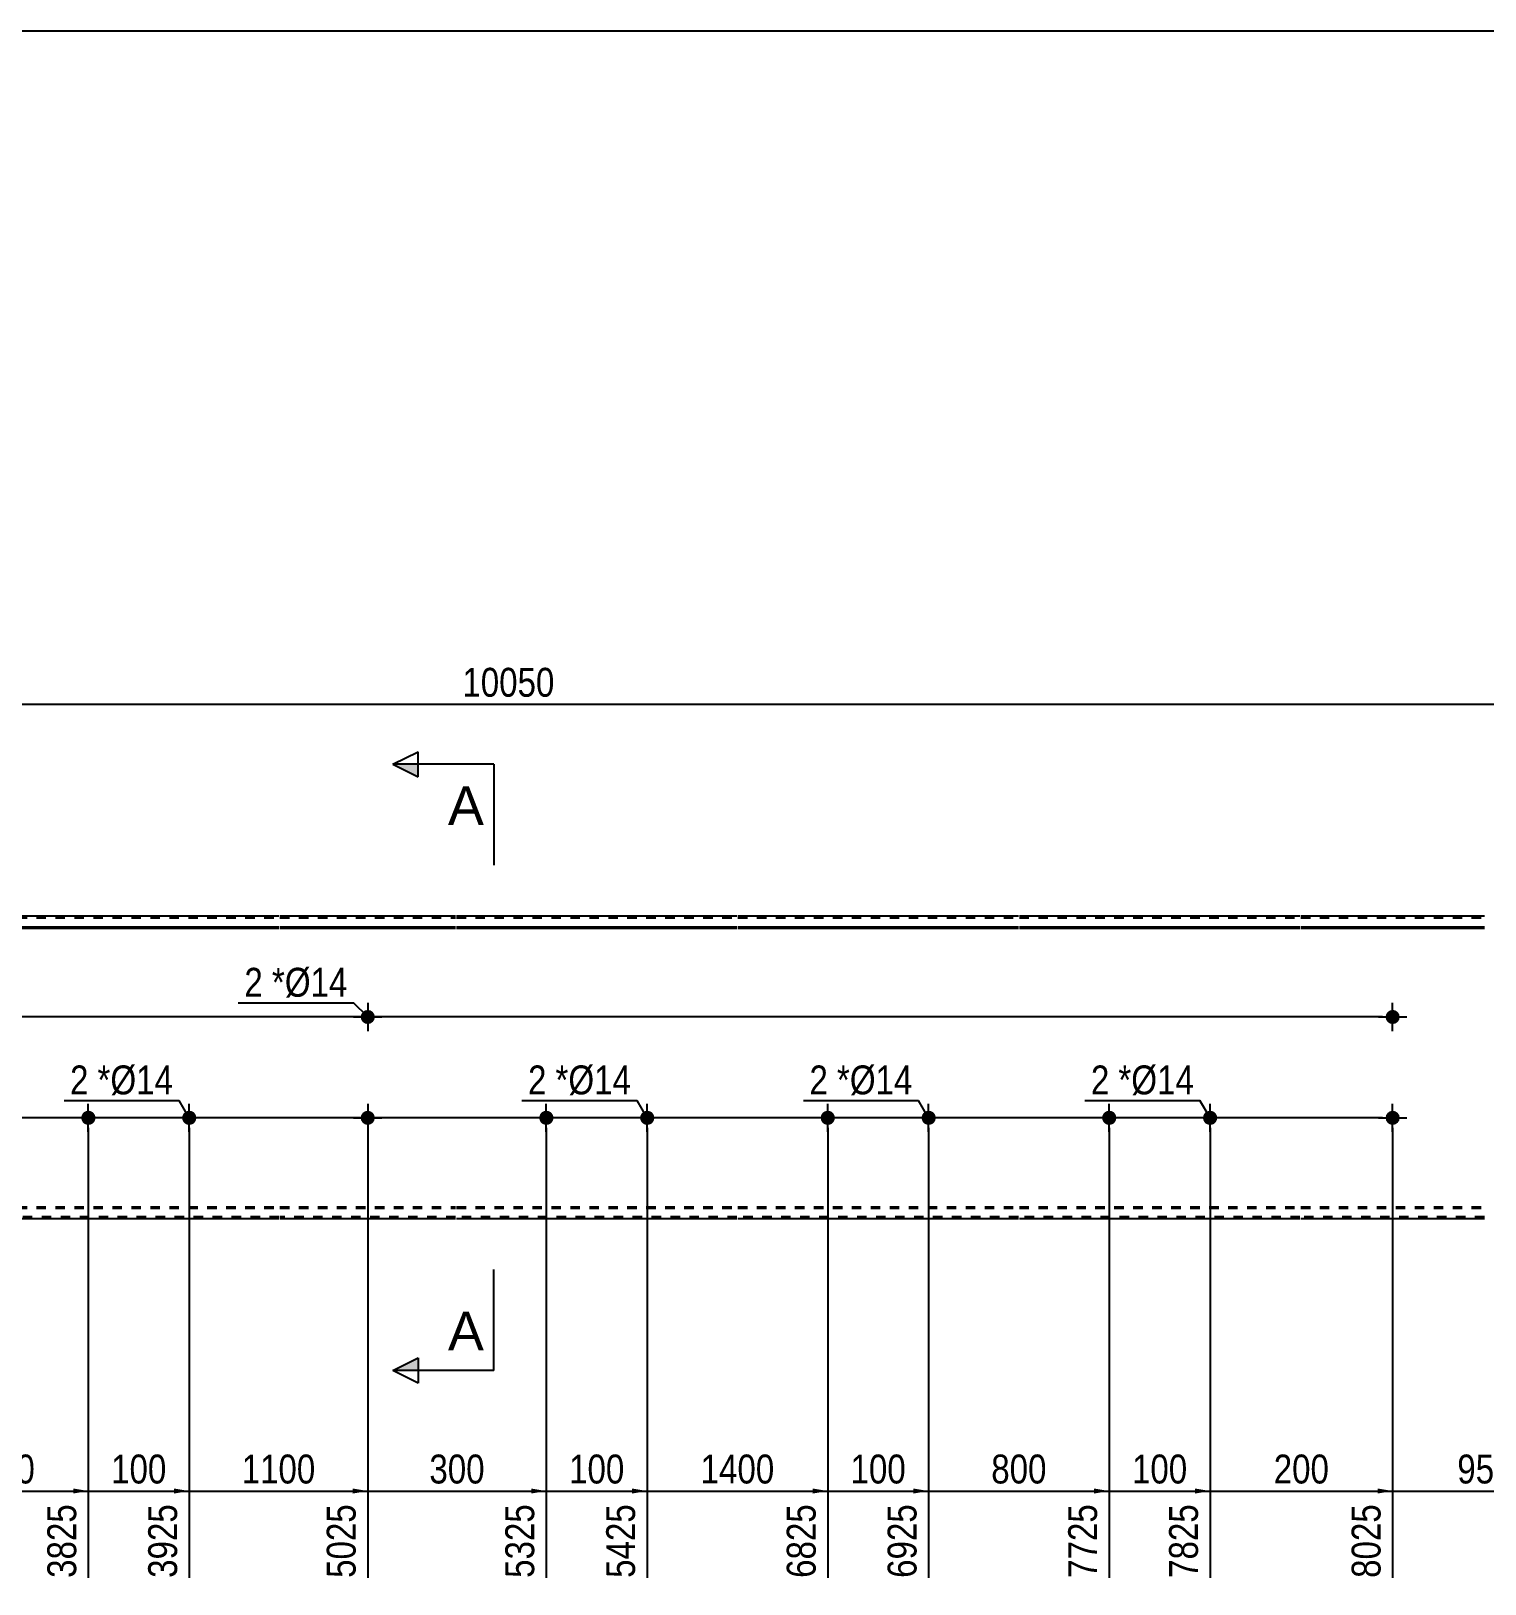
# Model space of a CAD drawing. Header units: millimetres. Extents: x -71 to 331, y -174 to 103.
# Drawn here: x 89.4 to 233.5, y -51.2 to 102.8 of the extents above; entities that cross this region are included whole.
import ezdxf

# ---------------------------------------------------------------- set-up
doc = ezdxf.new("R2010")
doc.units = ezdxf.units.MM
doc.linetypes.add('DXK_LINE_DOT1', pattern=[1.8814, 0.9407, -0.9407])
doc.styles.add('Arial', font='ARIAL.TTF', dxfattribs={"height": 0.2})
doc.styles.add('Arial Narrow', font='ARIALN.TTF', dxfattribs={"height": 0.2})

# ---------------------------------------------------------------- blocks, each defined once
blk = doc.blocks.new('Unknown-629083941-1829')
at = {"color": 5, "linetype": 'Continuous'}
blk.add_line((331.25, 102.75), (-68.75, 102.75), dxfattribs=at)
blk = doc.blocks.new('Part-629083941-1218 - 1203')
at = {"color": 2, "linetype": 'Continuous'}
for p, q in [((113.98, 15), (86.18, 15)), ((86.18, 13.94), (113.98, 13.94)), ((131.48, 15), (114.08, 15)), ((114.08, 13.94), (131.48, 13.94)), ((159.38, 15), (131.58, 15)), ((131.58, 13.94), (159.38, 13.94)), ((187.28, 15), (159.48, 15)), ((159.48, 13.94), (187.28, 13.94)), ((215.18, 15), (187.38, 15)), ((187.38, 13.94), (215.18, 13.94)), ((233.48, 15), (215.28, 15)), ((215.28, 13.94), (233.48, 13.94)), ((86.18, 13.81), (113.98, 13.81)), ((114.08, 13.81), (131.48, 13.81)), ((131.58, 13.81), (159.38, 13.81)), ((159.48, 13.81), (187.28, 13.81)), ((187.38, 13.81), (215.18, 13.81)), ((215.28, 13.81), (233.48, 13.81)), ((113.98, -15), (86.18, -15)), ((131.48, -15), (114.08, -15)), ((159.38, -15), (131.58, -15)), ((187.28, -15), (159.48, -15)), ((215.18, -15), (187.38, -15)), ((233.48, -15), (215.28, -15))]:
    blk.add_line(p, q, dxfattribs=at)
at = {"color": 7, "linetype": 'DXK_LINE_DOT1'}
for p, q in [((86.18, 14.82), (113.98, 14.82)), ((114.08, 14.82), (131.48, 14.82)), ((131.58, 14.82), (159.38, 14.82)), ((159.48, 14.82), (187.28, 14.82)), ((187.38, 14.82), (215.18, 14.82)), ((215.28, 14.82), (233.48, 14.82)), ((86.18, -13.81), (113.98, -13.81)), ((114.08, -13.81), (131.48, -13.81)), ((131.58, -13.81), (159.38, -13.81)), ((159.48, -13.81), (187.28, -13.81)), ((187.38, -13.81), (215.18, -13.81)), ((215.28, -13.81), (233.48, -13.81)), ((86.18, -13.94), (113.98, -13.94)), ((113.98, -14.82), (86.18, -14.82)), ((114.08, -13.94), (131.48, -13.94)), ((131.48, -14.82), (114.08, -14.82)), ((131.58, -13.94), (159.38, -13.94)), ((159.38, -14.82), (131.58, -14.82)), ((159.48, -13.94), (187.28, -13.94)), ((187.28, -14.82), (159.48, -14.82)), ((187.38, -13.94), (215.18, -13.94)), ((215.18, -14.82), (187.38, -14.82)), ((215.28, -13.94), (233.48, -13.94)), ((233.48, -14.82), (215.28, -14.82))]:
    blk.add_line(p, q, dxfattribs=at)
blk = doc.blocks.new('Bolt-629083941-1222 - 1203')
at = {"linetype": 'Continuous'}
for points in [[(223.68, 5, -1), (225.08, 5, -1)], [(270.27, 5, -1), (271.67, 5, -1)]]:
    blk.add_hatch(color=3, dxfattribs=at).paths.add_polyline_path(points)
at = {"color": 3, "linetype": 'Continuous'}
for p, q in [((224.38, 3.6), (224.38, 6.4)), ((270.97, 3.6), (270.97, 6.4)), ((222.98, 5), (225.78, 5)), ((269.57, 5), (272.37, 5))]:
    blk.add_line(p, q, dxfattribs=at)
blk = doc.blocks.new('Bolt-629083941-1224 - 1203')
at = {"linetype": 'Continuous'}
for points in [[(223.68, -5, -1), (225.08, -5, -1)], [(270.27, -5, -1), (271.67, -5, -1)]]:
    blk.add_hatch(color=3, dxfattribs=at).paths.add_polyline_path(points)
at = {"color": 3, "linetype": 'Continuous'}
for p, q in [((224.38, -6.4), (224.38, -3.6)), ((270.97, -6.4), (270.97, -3.6)), ((222.98, -5), (225.78, -5)), ((269.57, -5), (272.37, -5))]:
    blk.add_line(p, q, dxfattribs=at)
blk = doc.blocks.new('Bolt-629083941-1225 - 1203')
at = {"linetype": 'Continuous'}
for points in [[(123.48, 5, -1), (122.08, 5, -1)], [(123.48, -5, -1), (122.08, -5, -1)]]:
    blk.add_hatch(color=3, dxfattribs=at).paths.add_polyline_path(points)
at = {"color": 3, "linetype": 'Continuous'}
for p, q in [((122.78, 6.4), (122.78, 3.6)), ((121.38, 5), (124.18, 5)), ((122.78, -3.6), (122.78, -6.4)), ((121.38, -5), (124.18, -5))]:
    blk.add_line(p, q, dxfattribs=at)
blk = doc.blocks.new('Bolt-629083941-1227 - 1203')
at = {"linetype": 'Continuous'}
for points in [[(95.08, -5.7), (94.94, -5.68), (94.8, -5.64), (94.67, -5.57), (94.56, -5.47), (94.48, -5.35), (94.42, -5.22), (94.39, -5.07), (94.39, -4.93), (94.42, -4.78), (94.48, -4.65), (94.56, -4.53), (94.67, -4.43), (94.8, -4.36), (94.94, -4.31), (95.08, -4.3), (95.23, -4.31), (95.37, -4.36), (95.5, -4.43), (95.61, -4.53), (95.69, -4.65), (95.75, -4.78), (95.78, -4.93), (95.78, -5.07), (95.75, -5.22), (95.69, -5.35), (95.61, -5.47), (95.5, -5.57), (95.37, -5.64), (95.23, -5.68)], [(105.08, -5.7), (104.94, -5.68), (104.8, -5.64), (104.67, -5.57), (104.56, -5.47), (104.48, -5.35), (104.42, -5.22), (104.39, -5.07), (104.39, -4.93), (104.42, -4.78), (104.48, -4.65), (104.56, -4.53), (104.67, -4.43), (104.8, -4.36), (104.94, -4.31), (105.08, -4.3), (105.23, -4.31), (105.37, -4.36), (105.5, -4.43), (105.61, -4.53), (105.69, -4.65), (105.75, -4.78), (105.78, -4.93), (105.78, -5.07), (105.75, -5.22), (105.69, -5.35), (105.61, -5.47), (105.5, -5.57), (105.37, -5.64), (105.23, -5.68)]]:
    blk.add_hatch(color=3, dxfattribs=at).paths.add_polyline_path(points)
at = {"color": 3, "linetype": 'Continuous'}
for p, q in [((95.08, -6.4), (95.08, -3.6)), ((105.08, -6.4), (105.08, -3.6)), ((96.48, -5), (93.68, -5)), ((106.48, -5), (103.68, -5))]:
    blk.add_line(p, q, dxfattribs=at)
blk = doc.blocks.new('Bolt-629083941-1228 - 1203')
at = {"linetype": 'Continuous'}
for points in [[(168.38, -5.7), (168.24, -5.68), (168.1, -5.64), (167.97, -5.57), (167.86, -5.47), (167.78, -5.35), (167.72, -5.22), (167.69, -5.07), (167.69, -4.93), (167.72, -4.78), (167.78, -4.65), (167.86, -4.53), (167.97, -4.43), (168.1, -4.36), (168.24, -4.31), (168.38, -4.3), (168.53, -4.31), (168.67, -4.36), (168.8, -4.43), (168.91, -4.53), (168.99, -4.65), (169.05, -4.78), (169.08, -4.93), (169.08, -5.07), (169.05, -5.22), (168.99, -5.35), (168.91, -5.47), (168.8, -5.57), (168.67, -5.64), (168.53, -5.68)], [(178.38, -5.7), (178.24, -5.68), (178.1, -5.64), (177.97, -5.57), (177.86, -5.47), (177.78, -5.35), (177.72, -5.22), (177.69, -5.07), (177.69, -4.93), (177.72, -4.78), (177.78, -4.65), (177.86, -4.53), (177.97, -4.43), (178.1, -4.36), (178.24, -4.31), (178.38, -4.3), (178.53, -4.31), (178.67, -4.36), (178.8, -4.43), (178.91, -4.53), (178.99, -4.65), (179.05, -4.78), (179.08, -4.93), (179.08, -5.07), (179.05, -5.22), (178.99, -5.35), (178.91, -5.47), (178.8, -5.57), (178.67, -5.64), (178.53, -5.68)]]:
    blk.add_hatch(color=3, dxfattribs=at).paths.add_polyline_path(points)
at = {"color": 3, "linetype": 'Continuous'}
for p, q in [((168.38, -6.4), (168.38, -3.6)), ((178.38, -6.4), (178.38, -3.6)), ((169.78, -5), (166.98, -5)), ((179.78, -5), (176.98, -5))]:
    blk.add_line(p, q, dxfattribs=at)
blk = doc.blocks.new('Bolt-629083941-1229 - 1203')
at = {"linetype": 'Continuous'}
for points in [[(140.48, -5.7), (140.34, -5.68), (140.2, -5.64), (140.07, -5.57), (139.96, -5.47), (139.88, -5.35), (139.82, -5.22), (139.79, -5.07), (139.79, -4.93), (139.82, -4.78), (139.88, -4.65), (139.96, -4.53), (140.07, -4.43), (140.2, -4.36), (140.34, -4.31), (140.48, -4.3), (140.63, -4.31), (140.77, -4.36), (140.9, -4.43), (141.01, -4.53), (141.09, -4.65), (141.15, -4.78), (141.18, -4.93), (141.18, -5.07), (141.15, -5.22), (141.09, -5.35), (141.01, -5.47), (140.9, -5.57), (140.77, -5.64), (140.63, -5.68)], [(150.48, -5.7), (150.34, -5.68), (150.2, -5.64), (150.07, -5.57), (149.96, -5.47), (149.88, -5.35), (149.82, -5.22), (149.79, -5.07), (149.79, -4.93), (149.82, -4.78), (149.88, -4.65), (149.96, -4.53), (150.07, -4.43), (150.2, -4.36), (150.34, -4.31), (150.48, -4.3), (150.63, -4.31), (150.77, -4.36), (150.9, -4.43), (151.01, -4.53), (151.09, -4.65), (151.15, -4.78), (151.18, -4.93), (151.18, -5.07), (151.15, -5.22), (151.09, -5.35), (151.01, -5.47), (150.9, -5.57), (150.77, -5.64), (150.63, -5.68)]]:
    blk.add_hatch(color=3, dxfattribs=at).paths.add_polyline_path(points)
at = {"color": 3, "linetype": 'Continuous'}
for p, q in [((140.48, -6.4), (140.48, -3.6)), ((150.48, -6.4), (150.48, -3.6)), ((141.88, -5), (139.08, -5)), ((151.88, -5), (149.08, -5))]:
    blk.add_line(p, q, dxfattribs=at)
blk = doc.blocks.new('Bolt-629083941-1230 - 1203')
at = {"linetype": 'Continuous'}
for points in [[(196.28, -5.7), (196.14, -5.68), (196, -5.64), (195.87, -5.57), (195.76, -5.47), (195.68, -5.35), (195.62, -5.22), (195.59, -5.07), (195.59, -4.93), (195.62, -4.78), (195.68, -4.65), (195.76, -4.53), (195.87, -4.43), (196, -4.36), (196.14, -4.31), (196.28, -4.3), (196.43, -4.31), (196.57, -4.36), (196.7, -4.43), (196.81, -4.53), (196.89, -4.65), (196.95, -4.78), (196.98, -4.93), (196.98, -5.07), (196.95, -5.22), (196.89, -5.35), (196.81, -5.47), (196.7, -5.57), (196.57, -5.64), (196.43, -5.68)], [(206.28, -5.7), (206.14, -5.68), (206, -5.64), (205.87, -5.57), (205.76, -5.47), (205.68, -5.35), (205.62, -5.22), (205.59, -5.07), (205.59, -4.93), (205.62, -4.78), (205.68, -4.65), (205.76, -4.53), (205.87, -4.43), (206, -4.36), (206.14, -4.31), (206.28, -4.3), (206.43, -4.31), (206.57, -4.36), (206.7, -4.43), (206.81, -4.53), (206.89, -4.65), (206.95, -4.78), (206.98, -4.93), (206.98, -5.07), (206.95, -5.22), (206.89, -5.35), (206.81, -5.47), (206.7, -5.57), (206.57, -5.64), (206.43, -5.68)]]:
    blk.add_hatch(color=3, dxfattribs=at).paths.add_polyline_path(points)
at = {"color": 3, "linetype": 'Continuous'}
for p, q in [((196.28, -6.4), (196.28, -3.6)), ((206.28, -6.4), (206.28, -3.6)), ((197.68, -5), (194.88, -5)), ((207.68, -5), (204.88, -5))]:
    blk.add_line(p, q, dxfattribs=at)
blk = doc.blocks.new('StraightDimension-629083941-1400 - 1203')
at = {"color": 7, "linetype": 'Continuous'}
blk.add_line((0, 36), (273.47, 36), dxfattribs=at)
at = {"color": 0}
blk.add_wipeout([(141.91, 36.15), (141.91, 40.35), (131.56, 40.35), (131.56, 36.15)], dxfattribs=at)
at = {"color": 3, "style": 'Arial Narrow'}
blk.add_text('10050', height=2.863, dxfattribs=at).set_placement((132.16, 36.75))
blk = doc.blocks.new('StraightDimension-629083941-1279 - 1203')
at = {"linetype": 'Continuous'}
blk.add_hatch(color=7, dxfattribs=at).paths.add_polyline_path([(121.28, -41.75), (122.78, -42), (121.28, -42.25)])
at = {"color": 7, "linetype": 'Continuous'}
for p, q in [((105.08, -6), (105.08, -50.61)), ((122.78, -6), (122.78, -50.61)), ((105.08, -42), (122.78, -42))]:
    blk.add_line(p, q, dxfattribs=at)
at = {"color": 0}
blk.add_wipeout([(118.19, -41.85), (118.19, -37.65), (109.68, -37.65), (109.68, -41.85)], dxfattribs=at)
at = {"color": 0, "linetype": 'Continuous'}
blk.add_wipeout([(122.18, -42.7), (117.98, -42.7), (117.98, -51.21), (122.18, -51.21)], dxfattribs=at)
at = {"color": 3, "style": 'Arial Narrow'}
blk.add_text('1100', height=2.863, dxfattribs=at).set_placement((110.28, -41.25))
at = {"color": 3, "linetype": 'Continuous', "style": 'Arial Narrow'}
blk.add_text('5025', height=2.863, rotation=90.0002, dxfattribs=at).set_placement((121.58, -50.61))
blk = doc.blocks.new('StraightDimension-629083941-1365 - 1203')
at = {"linetype": 'Continuous'}
for points in [[(41.75, -6.5), (42, -5), (42.25, -6.5)], [(42.25, -13.5), (42, -15), (41.75, -13.5)]]:
    blk.add_hatch(color=7, dxfattribs=at).paths.add_polyline_path(points)
at = {"color": 7, "linetype": 'Continuous'}
for p, q in [((195.28, -5), (39.75, -5)), ((42, -15), (42, -5)), ((66.18, -15), (39.75, -15))]:
    blk.add_line(p, q, dxfattribs=at)
at = {"color": 0}
blk.add_wipeout([(41.85, -6.66), (37.65, -6.66), (37.65, -13.34), (41.85, -13.34)], dxfattribs=at)
at = {"color": 3, "style": 'Arial Narrow'}
blk.add_text('100', height=2.863, rotation=90.0002, dxfattribs=at).set_placement((41.25, -12.74))
blk = doc.blocks.new('StraightDimension-629083941-1280 - 1203')
at = {"linetype": 'Continuous'}
blk.add_hatch(color=7, dxfattribs=at).paths.add_polyline_path([(103.58, -41.75), (105.08, -42), (103.58, -42.25)])
at = {"color": 7, "linetype": 'Continuous'}
for p, q in [((95.08, -6), (95.08, -50.61)), ((105.08, -6), (105.08, -50.61)), ((95.08, -42), (105.08, -42))]:
    blk.add_line(p, q, dxfattribs=at)
at = {"color": 0}
blk.add_wipeout([(103.43, -41.85), (103.43, -37.65), (96.74, -37.65), (96.74, -41.85)], dxfattribs=at)
at = {"color": 0, "linetype": 'Continuous'}
blk.add_wipeout([(104.48, -42.7), (100.28, -42.7), (100.28, -51.21), (104.48, -51.21)], dxfattribs=at)
at = {"color": 3, "style": 'Arial Narrow'}
blk.add_text('100', height=2.863, dxfattribs=at).set_placement((97.34, -41.25))
at = {"color": 3, "linetype": 'Continuous', "style": 'Arial Narrow'}
blk.add_text('3925', height=2.863, rotation=90.0002, dxfattribs=at).set_placement((103.88, -50.61))
blk = doc.blocks.new('StraightDimension-629083941-1276 - 1203')
at = {"linetype": 'Continuous'}
blk.add_hatch(color=7, dxfattribs=at).paths.add_polyline_path([(166.88, -41.75), (168.38, -42), (166.88, -42.25)])
at = {"color": 7, "linetype": 'Continuous'}
for p, q in [((150.48, -6), (150.48, -50.61)), ((168.38, -6), (168.38, -50.61)), ((150.48, -42), (168.38, -42))]:
    blk.add_line(p, q, dxfattribs=at)
at = {"color": 0}
blk.add_wipeout([(163.69, -41.85), (163.69, -37.65), (155.18, -37.65), (155.18, -41.85)], dxfattribs=at)
at = {"color": 0, "linetype": 'Continuous'}
blk.add_wipeout([(167.78, -42.7), (163.58, -42.7), (163.58, -51.21), (167.78, -51.21)], dxfattribs=at)
at = {"color": 3, "style": 'Arial Narrow'}
blk.add_text('1400', height=2.863, dxfattribs=at).set_placement((155.78, -41.25))
at = {"color": 3, "linetype": 'Continuous', "style": 'Arial Narrow'}
blk.add_text('6825', height=2.863, rotation=90.0002, dxfattribs=at).set_placement((167.18, -50.61))
blk = doc.blocks.new('StraightDimension-629083941-1364 - 1203')
at = {"linetype": 'Continuous'}
for points in [[(41.75, 13.5), (42, 15), (42.25, 13.5)], [(42.25, -3.5), (42, -5), (41.75, -3.5)]]:
    blk.add_hatch(color=7, dxfattribs=at).paths.add_polyline_path(points)
at = {"color": 7, "linetype": 'Continuous'}
for p, q in [((66.18, 15), (39.75, 15)), ((42, -5), (42, 15)), ((195.28, -5), (39.75, -5))]:
    blk.add_line(p, q, dxfattribs=at)
at = {"color": 0}
blk.add_wipeout([(41.85, 8.34), (37.65, 8.34), (37.65, 1.66), (41.85, 1.66)], dxfattribs=at)
at = {"color": 3, "style": 'Arial Narrow'}
blk.add_text('200', height=2.863, rotation=90.0002, dxfattribs=at).set_placement((41.25, 2.26))
blk = doc.blocks.new('StraightDimension-629083941-1271 - 1203')
at = {"linetype": 'Continuous'}
blk.add_hatch(color=7, dxfattribs=at).paths.add_polyline_path([(241.18, -41.75), (242.68, -42), (241.18, -42.25)])
at = {"color": 7, "linetype": 'Continuous'}
for p, q in [((224.38, -6), (224.38, -50.61)), ((242.68, -6), (242.68, -50.61)), ((224.38, -42), (242.68, -42))]:
    blk.add_line(p, q, dxfattribs=at)
at = {"color": 0}
blk.add_wipeout([(236.87, -41.85), (236.87, -37.65), (230.19, -37.65), (230.19, -41.85)], dxfattribs=at)
at = {"color": 0, "linetype": 'Continuous'}
blk.add_wipeout([(242.08, -42.7), (237.88, -42.7), (237.88, -51.21), (242.08, -51.21)], dxfattribs=at)
at = {"color": 3, "style": 'Arial Narrow'}
blk.add_text('950', height=2.863, dxfattribs=at).set_placement((230.79, -41.25))
at = {"color": 3, "linetype": 'Continuous', "style": 'Arial Narrow'}
blk.add_text('8975', height=2.863, rotation=90.0002, dxfattribs=at).set_placement((241.48, -50.61))
blk = doc.blocks.new('StraightDimension-629083941-1272 - 1203')
at = {"linetype": 'Continuous'}
blk.add_hatch(color=7, dxfattribs=at).paths.add_polyline_path([(222.88, -41.75), (224.38, -42), (222.88, -42.25)])
at = {"color": 7, "linetype": 'Continuous'}
for p, q in [((206.28, -6), (206.28, -50.61)), ((224.38, -6), (224.38, -50.61)), ((206.28, -42), (224.38, -42))]:
    blk.add_line(p, q, dxfattribs=at)
at = {"color": 0}
blk.add_wipeout([(218.68, -41.85), (218.68, -37.65), (211.99, -37.65), (211.99, -41.85)], dxfattribs=at)
at = {"color": 0, "linetype": 'Continuous'}
blk.add_wipeout([(223.78, -42.7), (219.58, -42.7), (219.58, -51.21), (223.78, -51.21)], dxfattribs=at)
at = {"color": 3, "style": 'Arial Narrow'}
blk.add_text('200', height=2.863, dxfattribs=at).set_placement((212.59, -41.25))
at = {"color": 3, "linetype": 'Continuous', "style": 'Arial Narrow'}
blk.add_text('8025', height=2.863, rotation=90.0002, dxfattribs=at).set_placement((223.18, -50.61))
blk = doc.blocks.new('StraightDimension-629083941-1273 - 1203')
at = {"linetype": 'Continuous'}
blk.add_hatch(color=7, dxfattribs=at).paths.add_polyline_path([(204.78, -41.75), (206.28, -42), (204.78, -42.25)])
at = {"color": 7, "linetype": 'Continuous'}
for p, q in [((196.28, -6), (196.28, -50.61)), ((206.28, -6), (206.28, -50.61)), ((196.28, -42), (206.28, -42))]:
    blk.add_line(p, q, dxfattribs=at)
at = {"color": 0}
blk.add_wipeout([(204.63, -41.85), (204.63, -37.65), (197.94, -37.65), (197.94, -41.85)], dxfattribs=at)
at = {"color": 0, "linetype": 'Continuous'}
blk.add_wipeout([(205.68, -42.7), (201.48, -42.7), (201.48, -51.21), (205.68, -51.21)], dxfattribs=at)
at = {"color": 3, "style": 'Arial Narrow'}
blk.add_text('100', height=2.863, dxfattribs=at).set_placement((198.54, -41.25))
at = {"color": 3, "linetype": 'Continuous', "style": 'Arial Narrow'}
blk.add_text('7825', height=2.863, rotation=90.0002, dxfattribs=at).set_placement((205.08, -50.61))
blk = doc.blocks.new('StraightDimension-629083941-1281 - 1203')
at = {"linetype": 'Continuous'}
blk.add_hatch(color=7, dxfattribs=at).paths.add_polyline_path([(93.58, -41.75), (95.08, -42), (93.58, -42.25)])
at = {"color": 7, "linetype": 'Continuous'}
for p, q in [((77.18, -6), (77.18, -50.61)), ((95.08, -6), (95.08, -50.61)), ((77.18, -42), (95.08, -42))]:
    blk.add_line(p, q, dxfattribs=at)
at = {"color": 0}
blk.add_wipeout([(90.39, -41.85), (90.39, -37.65), (81.88, -37.65), (81.88, -41.85)], dxfattribs=at)
at = {"color": 0, "linetype": 'Continuous'}
blk.add_wipeout([(94.48, -42.7), (90.28, -42.7), (90.28, -51.21), (94.48, -51.21)], dxfattribs=at)
at = {"color": 3, "style": 'Arial Narrow'}
blk.add_text('1400', height=2.863, dxfattribs=at).set_placement((82.48, -41.25))
at = {"color": 3, "linetype": 'Continuous', "style": 'Arial Narrow'}
blk.add_text('3825', height=2.863, rotation=90.0002, dxfattribs=at).set_placement((93.88, -50.61))
blk = doc.blocks.new('StraightDimension-629083941-1274 - 1203')
at = {"linetype": 'Continuous'}
blk.add_hatch(color=7, dxfattribs=at).paths.add_polyline_path([(194.78, -41.75), (196.28, -42), (194.78, -42.25)])
at = {"color": 7, "linetype": 'Continuous'}
for p, q in [((178.38, -6), (178.38, -50.61)), ((196.28, -6), (196.28, -50.61)), ((178.38, -42), (196.28, -42))]:
    blk.add_line(p, q, dxfattribs=at)
at = {"color": 0}
blk.add_wipeout([(190.68, -41.85), (190.68, -37.65), (183.99, -37.65), (183.99, -41.85)], dxfattribs=at)
at = {"color": 0, "linetype": 'Continuous'}
blk.add_wipeout([(195.68, -42.7), (191.48, -42.7), (191.48, -51.21), (195.68, -51.21)], dxfattribs=at)
at = {"color": 3, "style": 'Arial Narrow'}
blk.add_text('800', height=2.863, dxfattribs=at).set_placement((184.59, -41.25))
at = {"color": 3, "linetype": 'Continuous', "style": 'Arial Narrow'}
blk.add_text('7725', height=2.863, rotation=90.0002, dxfattribs=at).set_placement((195.08, -50.61))
blk = doc.blocks.new('StraightDimension-629083941-1275 - 1203')
at = {"linetype": 'Continuous'}
blk.add_hatch(color=7, dxfattribs=at).paths.add_polyline_path([(176.88, -41.75), (178.38, -42), (176.88, -42.25)])
at = {"color": 7, "linetype": 'Continuous'}
for p, q in [((168.38, -6), (168.38, -50.61)), ((178.38, -6), (178.38, -50.61)), ((168.38, -42), (178.38, -42))]:
    blk.add_line(p, q, dxfattribs=at)
at = {"color": 0}
blk.add_wipeout([(176.73, -41.85), (176.73, -37.65), (170.04, -37.65), (170.04, -41.85)], dxfattribs=at)
at = {"color": 0, "linetype": 'Continuous'}
blk.add_wipeout([(177.78, -42.7), (173.58, -42.7), (173.58, -51.21), (177.78, -51.21)], dxfattribs=at)
at = {"color": 3, "style": 'Arial Narrow'}
blk.add_text('100', height=2.863, dxfattribs=at).set_placement((170.64, -41.25))
at = {"color": 3, "linetype": 'Continuous', "style": 'Arial Narrow'}
blk.add_text('6925', height=2.863, rotation=90.0002, dxfattribs=at).set_placement((177.18, -50.61))
blk = doc.blocks.new('StraightDimension-629083941-1277 - 1203')
at = {"linetype": 'Continuous'}
blk.add_hatch(color=7, dxfattribs=at).paths.add_polyline_path([(148.98, -41.75), (150.48, -42), (148.98, -42.25)])
at = {"color": 7, "linetype": 'Continuous'}
for p, q in [((140.48, -6), (140.48, -50.61)), ((150.48, -6), (150.48, -50.61)), ((140.48, -42), (150.48, -42))]:
    blk.add_line(p, q, dxfattribs=at)
at = {"color": 0}
blk.add_wipeout([(148.83, -41.85), (148.83, -37.65), (142.14, -37.65), (142.14, -41.85)], dxfattribs=at)
at = {"color": 0, "linetype": 'Continuous'}
blk.add_wipeout([(149.88, -42.7), (145.68, -42.7), (145.68, -51.21), (149.88, -51.21)], dxfattribs=at)
at = {"color": 3, "style": 'Arial Narrow'}
blk.add_text('100', height=2.863, dxfattribs=at).set_placement((142.74, -41.25))
at = {"color": 3, "linetype": 'Continuous', "style": 'Arial Narrow'}
blk.add_text('5425', height=2.863, rotation=90.0002, dxfattribs=at).set_placement((149.28, -50.61))
blk = doc.blocks.new('StraightDimension-629083941-1278 - 1203')
at = {"linetype": 'Continuous'}
blk.add_hatch(color=7, dxfattribs=at).paths.add_polyline_path([(138.98, -41.75), (140.48, -42), (138.98, -42.25)])
at = {"color": 7, "linetype": 'Continuous'}
for p, q in [((122.78, -6), (122.78, -50.61)), ((140.48, -6), (140.48, -50.61)), ((122.78, -42), (140.48, -42))]:
    blk.add_line(p, q, dxfattribs=at)
at = {"color": 0}
blk.add_wipeout([(134.98, -41.85), (134.98, -37.65), (128.29, -37.65), (128.29, -41.85)], dxfattribs=at)
at = {"color": 0, "linetype": 'Continuous'}
blk.add_wipeout([(139.88, -42.7), (135.68, -42.7), (135.68, -51.21), (139.88, -51.21)], dxfattribs=at)
at = {"color": 3, "style": 'Arial Narrow'}
blk.add_text('300', height=2.863, dxfattribs=at).set_placement((128.89, -41.25))
at = {"color": 3, "linetype": 'Continuous', "style": 'Arial Narrow'}
blk.add_text('5325', height=2.863, rotation=90.0002, dxfattribs=at).set_placement((139.28, -50.61))
blk = doc.blocks.new('StraightDimension-629083941-1380 - 1203')
at = {"linetype": 'Continuous'}
for points in [[(-12.25, 13.5), (-12, 15), (-11.75, 13.5)], [(-11.75, 6.5), (-12, 5), (-12.25, 6.5)]]:
    blk.add_hatch(color=7, dxfattribs=at).paths.add_polyline_path(points)
at = {"color": 7, "linetype": 'Continuous'}
for p, q in [((-1, 15), (-14.25, 15)), ((-12, 5), (-12, 15)), ((223.38, 5), (-14.25, 5))]:
    blk.add_line(p, q, dxfattribs=at)
at = {"color": 0}
blk.add_wipeout([(-12.15, 13.34), (-16.35, 13.34), (-16.35, 6.66), (-12.15, 6.66)], dxfattribs=at)
at = {"color": 3, "style": 'Arial Narrow'}
blk.add_text('100', height=2.863, rotation=90.0002, dxfattribs=at).set_placement((-12.75, 7.26))
blk = doc.blocks.new('StraightDimension-629083941-1381 - 1203')
at = {"linetype": 'Continuous'}
for points in [[(-12.25, 3.5), (-12, 5), (-11.75, 3.5)], [(-11.75, -3.5), (-12, -5), (-12.25, -3.5)]]:
    blk.add_hatch(color=7, dxfattribs=at).paths.add_polyline_path(points)
at = {"color": 7, "linetype": 'Continuous'}
for p, q in [((223.38, 5), (-14.25, 5)), ((-12, -5), (-12, 5)), ((223.38, -5), (-14.25, -5))]:
    blk.add_line(p, q, dxfattribs=at)
at = {"color": 0}
blk.add_wipeout([(-12.15, 3.34), (-16.35, 3.34), (-16.35, -3.34), (-12.15, -3.34)], dxfattribs=at)
at = {"color": 3, "style": 'Arial Narrow'}
blk.add_text('100', height=2.863, rotation=90.0002, dxfattribs=at).set_placement((-12.75, -2.74))
blk = doc.blocks.new('StraightDimension-629083941-1382 - 1203')
at = {"linetype": 'Continuous'}
for points in [[(-12.25, -6.5), (-12, -5), (-11.75, -6.5)], [(-11.75, -13.5), (-12, -15), (-12.25, -13.5)]]:
    blk.add_hatch(color=7, dxfattribs=at).paths.add_polyline_path(points)
at = {"color": 7, "linetype": 'Continuous'}
for p, q in [((223.38, -5), (-14.25, -5)), ((-12, -15), (-12, -5)), ((-1, -15), (-14.25, -15))]:
    blk.add_line(p, q, dxfattribs=at)
at = {"color": 0}
blk.add_wipeout([(-12.15, -6.66), (-16.35, -6.66), (-16.35, -13.34), (-12.15, -13.34)], dxfattribs=at)
at = {"color": 3, "style": 'Arial Narrow'}
blk.add_text('100', height=2.863, rotation=90.0002, dxfattribs=at).set_placement((-12.75, -12.74))
blk = doc.blocks.new('Mark-629083941-1429 - 1203')
at = {"color": 0}
for points in [[(196.29, -2.67), (196.29, 0.33), (194.47, 0.33), (194.47, -2.67)], [(198.47, -2.67), (198.47, 0.33), (197.19, 0.33), (197.19, -2.67)]]:
    blk.add_wipeout(points, dxfattribs=at)
for points in [[(196.29, -2.67), (196.29, 0.33), (194.47, 0.33), (194.47, -2.67)], [(198.47, -2.67), (198.47, 0.33), (197.19, 0.33), (197.19, -2.67)]]:
    blk.add_wipeout(points, dxfattribs=at)
at = {"color": 3, "style": 'Arial Narrow'}
blk.add_text('2', height=2.86, dxfattribs=at).set_placement((194.47, -2.67))
at = {"color": 0}
blk.add_wipeout([(204.68, -2.67), (204.68, 0.33), (198.47, 0.33), (198.47, -2.67)], dxfattribs=at)
blk.add_wipeout([(204.68, -2.67), (204.68, 0.33), (198.47, 0.33), (198.47, -2.67)], dxfattribs=at)
at = {"color": 7, "linetype": 'Continuous'}
for p in [(193.87, -3.27), (206.28, -5)]:
    blk.add_line(p, (205.28, -3.27), dxfattribs=at)
at = {"color": 3, "style": 'Arial Narrow'}
for s, height, p in [('*', 2.86, (197.19, -2.67)), ('Ø14', 2.863, (198.47, -2.67))]:
    blk.add_text(s, height=height, dxfattribs=at).set_placement(p)
blk = doc.blocks.new('SectionMark-629083941-1265 - 1203')
at = {"linetype": 'Continuous'}
for points in [[(127.78, 30.05), (127.78, 28.8), (125.28, 30.05)], [(127.78, -28.8), (127.78, -30.05), (125.28, -30.05)]]:
    blk.add_hatch(color=30, dxfattribs=at).paths.add_polyline_path(points)
at = {"color": 30, "linetype": 'Continuous'}
for p, q in [((125.28, 30.05), (127.78, 31.3)), ((127.78, 28.8), (127.78, 31.3)), ((135.28, 30.05), (125.28, 30.05)), ((125.28, 30.05), (127.78, 28.8)), ((135.28, 30.05), (135.28, 20.05)), ((135.28, -30.05), (135.28, -20.05)), ((125.28, -30.05), (127.78, -28.8)), ((127.78, -28.8), (127.78, -31.3)), ((135.28, -30.05), (125.28, -30.05)), ((127.78, -31.3), (125.28, -30.05))]:
    blk.add_line(p, q, dxfattribs=at)
at = {"color": 0, "linetype": 'Continuous'}
for points in [[(134.28, 24.05), (134.28, 28.05), (130.73, 28.05), (130.73, 24.05)], [(134.28, -28.05), (134.28, -24.05), (130.73, -24.05), (130.73, -28.05)]]:
    blk.add_wipeout(points, dxfattribs=at)
at = {"color": 96, "linetype": 'Continuous', "style": 'Arial'}
for p in [(130.73, 24.05), (130.73, -28.05)]:
    blk.add_text('A', height=3.82, dxfattribs=at).set_placement(p)
blk = doc.blocks.new('Mark-629083941-1424 - 1203')
at = {"color": 0}
for points in [[(112.38, 7.01), (112.38, 10.01), (110.55, 10.01), (110.55, 7.01)], [(114.56, 7.01), (114.56, 10.01), (113.28, 10.01), (113.28, 7.01)]]:
    blk.add_wipeout(points, dxfattribs=at)
for points in [[(112.38, 7.01), (112.38, 10.01), (110.55, 10.01), (110.55, 7.01)], [(114.56, 7.01), (114.56, 10.01), (113.28, 10.01), (113.28, 7.01)]]:
    blk.add_wipeout(points, dxfattribs=at)
at = {"color": 3, "style": 'Arial Narrow'}
blk.add_text('2', height=2.86, dxfattribs=at).set_placement((110.55, 7.01))
at = {"color": 0}
blk.add_wipeout([(120.77, 7.01), (120.77, 10.01), (114.56, 10.01), (114.56, 7.01)], dxfattribs=at)
blk.add_wipeout([(120.77, 7.01), (120.77, 10.01), (114.56, 10.01), (114.56, 7.01)], dxfattribs=at)
at = {"color": 7, "linetype": 'Continuous'}
for p in [(109.95, 6.41), (122.78, 5)]:
    blk.add_line(p, (121.37, 6.41), dxfattribs=at)
at = {"color": 3, "style": 'Arial Narrow'}
for s, height, p in [('*', 2.86, (113.28, 7.01)), ('Ø14', 2.863, (114.56, 7.01))]:
    blk.add_text(s, height=height, dxfattribs=at).set_placement(p)
blk = doc.blocks.new('Mark-629083941-1426 - 1203')
at = {"color": 0}
for points in [[(95.09, -2.67), (95.09, 0.33), (93.27, 0.33), (93.27, -2.67)], [(97.27, -2.67), (97.27, 0.33), (95.99, 0.33), (95.99, -2.67)]]:
    blk.add_wipeout(points, dxfattribs=at)
for points in [[(95.09, -2.67), (95.09, 0.33), (93.27, 0.33), (93.27, -2.67)], [(97.27, -2.67), (97.27, 0.33), (95.99, 0.33), (95.99, -2.67)]]:
    blk.add_wipeout(points, dxfattribs=at)
at = {"color": 3, "style": 'Arial Narrow'}
blk.add_text('2', height=2.86, dxfattribs=at).set_placement((93.27, -2.67))
at = {"color": 0}
blk.add_wipeout([(103.48, -2.67), (103.48, 0.33), (97.27, 0.33), (97.27, -2.67)], dxfattribs=at)
blk.add_wipeout([(103.48, -2.67), (103.48, 0.33), (97.27, 0.33), (97.27, -2.67)], dxfattribs=at)
at = {"color": 7, "linetype": 'Continuous'}
for p in [(92.67, -3.27), (105.08, -5)]:
    blk.add_line(p, (104.08, -3.27), dxfattribs=at)
at = {"color": 3, "style": 'Arial Narrow'}
for s, height, p in [('*', 2.86, (95.99, -2.67)), ('Ø14', 2.863, (97.27, -2.67))]:
    blk.add_text(s, height=height, dxfattribs=at).set_placement(p)
blk = doc.blocks.new('Mark-629083941-1427 - 1203')
at = {"color": 0}
for points in [[(168.39, -2.67), (168.39, 0.33), (166.57, 0.33), (166.57, -2.67)], [(170.57, -2.67), (170.57, 0.33), (169.29, 0.33), (169.29, -2.67)]]:
    blk.add_wipeout(points, dxfattribs=at)
for points in [[(168.39, -2.67), (168.39, 0.33), (166.57, 0.33), (166.57, -2.67)], [(170.57, -2.67), (170.57, 0.33), (169.29, 0.33), (169.29, -2.67)]]:
    blk.add_wipeout(points, dxfattribs=at)
at = {"color": 3, "style": 'Arial Narrow'}
blk.add_text('2', height=2.86, dxfattribs=at).set_placement((166.57, -2.67))
at = {"color": 0}
blk.add_wipeout([(176.78, -2.67), (176.78, 0.33), (170.57, 0.33), (170.57, -2.67)], dxfattribs=at)
blk.add_wipeout([(176.78, -2.67), (176.78, 0.33), (170.57, 0.33), (170.57, -2.67)], dxfattribs=at)
at = {"color": 7, "linetype": 'Continuous'}
for p in [(165.97, -3.27), (178.38, -5)]:
    blk.add_line(p, (177.38, -3.27), dxfattribs=at)
at = {"color": 3, "style": 'Arial Narrow'}
for s, height, p in [('*', 2.86, (169.29, -2.67)), ('Ø14', 2.863, (170.57, -2.67))]:
    blk.add_text(s, height=height, dxfattribs=at).set_placement(p)
blk = doc.blocks.new('Mark-629083941-1428 - 1203')
at = {"color": 0}
for points in [[(140.49, -2.67), (140.49, 0.33), (138.67, 0.33), (138.67, -2.67)], [(142.67, -2.67), (142.67, 0.33), (141.39, 0.33), (141.39, -2.67)]]:
    blk.add_wipeout(points, dxfattribs=at)
for points in [[(140.49, -2.67), (140.49, 0.33), (138.67, 0.33), (138.67, -2.67)], [(142.67, -2.67), (142.67, 0.33), (141.39, 0.33), (141.39, -2.67)]]:
    blk.add_wipeout(points, dxfattribs=at)
at = {"color": 3, "style": 'Arial Narrow'}
blk.add_text('2', height=2.86, dxfattribs=at).set_placement((138.67, -2.67))
at = {"color": 0}
blk.add_wipeout([(148.88, -2.67), (148.88, 0.33), (142.67, 0.33), (142.67, -2.67)], dxfattribs=at)
blk.add_wipeout([(148.88, -2.67), (148.88, 0.33), (142.67, 0.33), (142.67, -2.67)], dxfattribs=at)
at = {"color": 7, "linetype": 'Continuous'}
for p in [(138.07, -3.27), (150.48, -5)]:
    blk.add_line(p, (149.48, -3.27), dxfattribs=at)
at = {"color": 3, "style": 'Arial Narrow'}
for s, height, p in [('*', 2.86, (141.39, -2.67)), ('Ø14', 2.863, (142.67, -2.67))]:
    blk.add_text(s, height=height, dxfattribs=at).set_placement(p)

msp = doc.modelspace()

# ---------------------------------------------------------------- block references
for name in ['Unknown-629083941-1829', 'Part-629083941-1218 - 1203', 'Bolt-629083941-1225 - 1203', 'Bolt-629083941-1222 - 1203', 'Bolt-629083941-1227 - 1203', 'Bolt-629083941-1229 - 1203', 'Bolt-629083941-1228 - 1203', 'Bolt-629083941-1230 - 1203', 'Bolt-629083941-1224 - 1203']:
    msp.add_blockref(name, (0, 0))

# ---------------------------------------------------------------- next in the draw order: block references
for name in ['StraightDimension-629083941-1400 - 1203', 'StraightDimension-629083941-1279 - 1203', 'StraightDimension-629083941-1271 - 1203']:
    msp.add_blockref(name, (0, 0))

# ---------------------------------------------------------------- next in the draw order: block references
for name in ['StraightDimension-629083941-1365 - 1203', 'StraightDimension-629083941-1272 - 1203']:
    msp.add_blockref(name, (0, 0))

# ---------------------------------------------------------------- next in the draw order: block references
for name in ['StraightDimension-629083941-1364 - 1203', 'StraightDimension-629083941-1280 - 1203', 'StraightDimension-629083941-1276 - 1203', 'StraightDimension-629083941-1273 - 1203']:
    msp.add_blockref(name, (0, 0))

# ---------------------------------------------------------------- next in the draw order: block references
for name in ['StraightDimension-629083941-1380 - 1203', 'StraightDimension-629083941-1281 - 1203', 'StraightDimension-629083941-1277 - 1203', 'StraightDimension-629083941-1274 - 1203']:
    msp.add_blockref(name, (0, 0))

# ---------------------------------------------------------------- next in the draw order: block references
for name in ['StraightDimension-629083941-1381 - 1203', 'StraightDimension-629083941-1278 - 1203', 'StraightDimension-629083941-1275 - 1203']:
    msp.add_blockref(name, (0, 0))

# ---------------------------------------------------------------- next in the draw order: block references
for name in ['Mark-629083941-1424 - 1203', 'StraightDimension-629083941-1382 - 1203']:
    msp.add_blockref(name, (0, 0))

# ---------------------------------------------------------------- next in the draw order: block references
for name in ['SectionMark-629083941-1265 - 1203', 'Mark-629083941-1426 - 1203', 'Mark-629083941-1428 - 1203', 'Mark-629083941-1427 - 1203', 'Mark-629083941-1429 - 1203']:
    msp.add_blockref(name, (0, 0))

doc.saveas('drawing.dxf')
